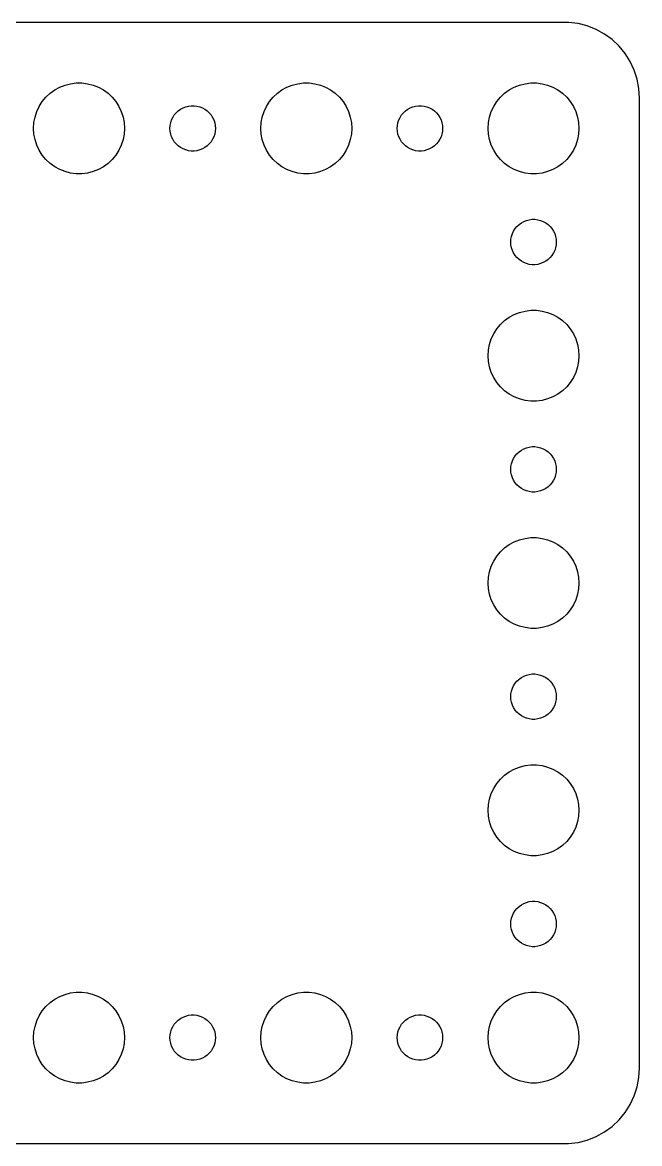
# Model space of a CAD drawing. Header units: metres. Extents: x -37 to 37, y 383 to 793.
# Drawn here: x -3.7 to 37, y 635 to 709 of the extents above; entities that cross this region are included whole.
import ezdxf

# ---------------------------------------------------------------- set-up
doc = ezdxf.new("R2010")
doc.units = ezdxf.units.M

msp = doc.modelspace()

# ---------------------------------------------------------------- linework, layer by layer
for p, q in [((32.3139, 708.99), (-32.3139, 708.99)), ((32.9369, 708.911), (32.3139, 708.99)), ((33.5451, 708.755), (32.9369, 708.911)), ((34.1289, 708.524), (33.5451, 708.755)), ((34.6791, 708.222), (34.1289, 708.524)), ((35.1871, 707.853), (34.6791, 708.222)), ((35.6448, 707.423), (35.1871, 707.853)), ((36.0451, 706.939), (35.6448, 707.423)), ((36.3815, 706.409), (36.0451, 706.939)), ((36.6489, 705.841), (36.3815, 706.409)), ((36.8429, 705.243), (36.6489, 705.841)), ((36.9606, 704.627), (36.8429, 705.243)), ((-2.1869, 704.054), (-1.91226, 704.312)), ((-1.91226, 704.312), (-1.60747, 704.533)), ((-1.60747, 704.533), (-1.27733, 704.714)), ((-1.27733, 704.714), (-0.92705, 704.853)), ((-0.92705, 704.853), (-0.56213, 704.947)), ((-0.56213, 704.947), (-0.18837, 704.994)), ((-0.18837, 704.994), (0.18837, 704.994)), ((0.18837, 704.994), (0.56213, 704.947)), ((0.56213, 704.947), (0.92705, 704.853)), ((0.92705, 704.853), (1.27733, 704.714)), ((1.27733, 704.714), (1.60747, 704.533)), ((1.60747, 704.533), (1.91226, 704.312)), ((1.91226, 704.312), (2.1869, 704.054)), ((12.8131, 704.054), (13.0877, 704.312)), ((13.0877, 704.312), (13.3925, 704.533)), ((13.3925, 704.533), (13.7227, 704.714)), ((13.7227, 704.714), (14.0729, 704.853)), ((14.0729, 704.853), (14.4379, 704.947)), ((14.4379, 704.947), (14.8116, 704.994)), ((14.8116, 704.994), (15.1884, 704.994)), ((15.1884, 704.994), (15.5621, 704.947)), ((15.5621, 704.947), (15.927, 704.853)), ((15.927, 704.853), (16.2773, 704.714)), ((16.2773, 704.714), (16.6075, 704.533)), ((16.6075, 704.533), (16.9123, 704.312)), ((16.9123, 704.312), (17.1869, 704.054)), ((27.8131, 704.054), (28.0877, 704.312)), ((28.0877, 704.312), (28.3925, 704.533)), ((28.3925, 704.533), (28.7227, 704.714)), ((28.7227, 704.714), (29.0729, 704.853)), ((29.0729, 704.853), (29.4379, 704.947)), ((29.4379, 704.947), (29.8116, 704.994)), ((29.8116, 704.994), (30.1884, 704.994)), ((30.1884, 704.994), (30.5621, 704.947)), ((30.5621, 704.947), (30.927, 704.853)), ((30.927, 704.853), (31.2773, 704.714)), ((31.2773, 704.714), (31.6075, 704.533)), ((31.6075, 704.533), (31.9123, 704.312)), ((31.9123, 704.312), (32.1869, 704.054)), ((37, 704), (36.9606, 704.627)), ((-2.62891, 703.445), (-2.42705, 703.763)), ((-2.42705, 703.763), (-2.1869, 704.054)), ((2.1869, 704.054), (2.42705, 703.763)), ((2.42705, 703.763), (2.62891, 703.445)), ((12.3711, 703.445), (12.5729, 703.763)), ((12.5729, 703.763), (12.8131, 704.054)), ((17.1869, 704.054), (17.427, 703.763)), ((17.427, 703.763), (17.6289, 703.445)), ((27.3711, 703.445), (27.5729, 703.763)), ((27.5729, 703.763), (27.8131, 704.054)), ((32.1869, 704.054), (32.427, 703.763)), ((32.427, 703.763), (32.6289, 703.445)), ((37, 640), (37, 704)), ((-2.90575, 702.746), (-2.78932, 703.104)), ((-2.78932, 703.104), (-2.62891, 703.445)), ((2.62891, 703.445), (2.78932, 703.104)), ((2.78932, 703.104), (2.90575, 702.746)), ((6.18553, 702.723), (6.28647, 702.882)), ((6.28647, 702.882), (6.40654, 703.027)), ((6.40654, 703.027), (6.54385, 703.156)), ((6.54385, 703.156), (6.69626, 703.266)), ((6.69626, 703.266), (6.86133, 703.357)), ((6.86133, 703.357), (7.03647, 703.427)), ((7.03647, 703.427), (7.21892, 703.473)), ((7.21892, 703.473), (7.40581, 703.497)), ((7.40581, 703.497), (7.59418, 703.497)), ((7.59418, 703.497), (7.78107, 703.473)), ((7.78107, 703.473), (7.96352, 703.427)), ((7.96352, 703.427), (8.13866, 703.357)), ((8.13866, 703.357), (8.30373, 703.266)), ((8.30373, 703.266), (8.45613, 703.156)), ((8.45613, 703.156), (8.59344, 703.027)), ((8.59344, 703.027), (8.71352, 702.882)), ((8.71352, 702.882), (8.81445, 702.723)), ((12.0942, 702.746), (12.2107, 703.104)), ((12.2107, 703.104), (12.3711, 703.445)), ((17.6289, 703.445), (17.7893, 703.104)), ((17.7893, 703.104), (17.9057, 702.746)), ((21.1855, 702.723), (21.2865, 702.882)), ((21.2865, 702.882), (21.4065, 703.027)), ((21.4065, 703.027), (21.5439, 703.156)), ((21.5439, 703.156), (21.6963, 703.266)), ((21.6963, 703.266), (21.8613, 703.357)), ((21.8613, 703.357), (22.0365, 703.427)), ((22.0365, 703.427), (22.2189, 703.473)), ((22.2189, 703.473), (22.4058, 703.497)), ((22.4058, 703.497), (22.5942, 703.497)), ((22.5942, 703.497), (22.7811, 703.473)), ((22.7811, 703.473), (22.9635, 703.427)), ((22.9635, 703.427), (23.1387, 703.357)), ((23.1387, 703.357), (23.3037, 703.266)), ((23.3037, 703.266), (23.4561, 703.156)), ((23.4561, 703.156), (23.5934, 703.027)), ((23.5934, 703.027), (23.7135, 702.882)), ((23.7135, 702.882), (23.8145, 702.723)), ((27.0942, 702.746), (27.2107, 703.104)), ((27.2107, 703.104), (27.3711, 703.445)), ((32.6289, 703.445), (32.7893, 703.104)), ((32.7893, 703.104), (32.9057, 702.746)), ((-3, 702), (-2.97633, 702.376)), ((-2.97633, 702.376), (-2.90575, 702.746)), ((2.90575, 702.746), (2.97633, 702.376)), ((2.97633, 702.376), (3, 702)), ((6, 702), (6.01183, 702.188)), ((6.01183, 702.188), (6.04712, 702.373)), ((6.04712, 702.373), (6.10533, 702.552)), ((6.10533, 702.552), (6.18553, 702.723)), ((8.81445, 702.723), (8.89465, 702.552)), ((8.89465, 702.552), (8.95287, 702.373)), ((8.95287, 702.373), (8.98816, 702.188)), ((8.98816, 702.188), (9, 702)), ((12, 702), (12.0237, 702.376)), ((12.0237, 702.376), (12.0942, 702.746)), ((17.9057, 702.746), (17.9763, 702.376)), ((17.9763, 702.376), (18, 702)), ((21, 702), (21.0118, 702.188)), ((21.0118, 702.188), (21.0471, 702.373)), ((21.0471, 702.373), (21.1053, 702.552)), ((21.1053, 702.552), (21.1855, 702.723)), ((23.8145, 702.723), (23.8947, 702.552)), ((23.8947, 702.552), (23.9529, 702.373)), ((23.9529, 702.373), (23.9882, 702.188)), ((23.9882, 702.188), (24, 702)), ((27, 702), (27.0237, 702.376)), ((27.0237, 702.376), (27.0942, 702.746)), ((32.9057, 702.746), (32.9763, 702.376)), ((32.9763, 702.376), (33, 702)), ((-2.97633, 701.624), (-3, 702)), ((-2.90575, 701.254), (-2.97633, 701.624)), ((2.97633, 701.624), (2.90575, 701.254)), ((3, 702), (2.97633, 701.624)), ((6.01183, 701.812), (6, 702)), ((6.04712, 701.627), (6.01183, 701.812)), ((6.10533, 701.448), (6.04712, 701.627)), ((6.18553, 701.277), (6.10533, 701.448)), ((8.89465, 701.448), (8.81445, 701.277)), ((8.95287, 701.627), (8.89465, 701.448)), ((8.98816, 701.812), (8.95287, 701.627)), ((9, 702), (8.98816, 701.812)), ((12.0237, 701.624), (12, 702)), ((12.0942, 701.254), (12.0237, 701.624)), ((17.9763, 701.624), (17.9057, 701.254)), ((18, 702), (17.9763, 701.624)), ((21.0118, 701.812), (21, 702)), ((21.0471, 701.627), (21.0118, 701.812)), ((21.1053, 701.448), (21.0471, 701.627)), ((21.1855, 701.277), (21.1053, 701.448)), ((23.8947, 701.448), (23.8145, 701.277)), ((23.9529, 701.627), (23.8947, 701.448)), ((23.9882, 701.812), (23.9529, 701.627)), ((24, 702), (23.9882, 701.812)), ((27.0237, 701.624), (27, 702)), ((27.0942, 701.254), (27.0237, 701.624)), ((32.9763, 701.624), (32.9057, 701.254)), ((33, 702), (32.9763, 701.624)), ((-2.78932, 700.896), (-2.90575, 701.254)), ((-2.62891, 700.555), (-2.78932, 700.896)), ((2.78932, 700.896), (2.62891, 700.555)), ((2.90575, 701.254), (2.78932, 700.896)), ((6.28647, 701.118), (6.18553, 701.277)), ((6.40654, 700.973), (6.28647, 701.118)), ((6.54385, 700.844), (6.40654, 700.973)), ((6.69626, 700.734), (6.54385, 700.844)), ((6.86133, 700.643), (6.69626, 700.734)), ((7.03647, 700.573), (6.86133, 700.643)), ((8.13866, 700.643), (7.96352, 700.573)), ((8.30373, 700.734), (8.13866, 700.643)), ((8.45613, 700.844), (8.30373, 700.734)), ((8.59344, 700.973), (8.45613, 700.844)), ((8.71352, 701.118), (8.59344, 700.973)), ((8.81445, 701.277), (8.71352, 701.118)), ((12.2107, 700.896), (12.0942, 701.254)), ((12.3711, 700.555), (12.2107, 700.896)), ((17.7893, 700.896), (17.6289, 700.555)), ((17.9057, 701.254), (17.7893, 700.896)), ((21.2865, 701.118), (21.1855, 701.277)), ((21.4065, 700.973), (21.2865, 701.118)), ((21.5439, 700.844), (21.4065, 700.973)), ((21.6963, 700.734), (21.5439, 700.844)), ((21.8613, 700.643), (21.6963, 700.734)), ((22.0365, 700.573), (21.8613, 700.643)), ((23.1387, 700.643), (22.9635, 700.573)), ((23.3037, 700.734), (23.1387, 700.643)), ((23.4561, 700.844), (23.3037, 700.734)), ((23.5934, 700.973), (23.4561, 700.844)), ((23.7135, 701.118), (23.5934, 700.973)), ((23.8145, 701.277), (23.7135, 701.118)), ((27.2107, 700.896), (27.0942, 701.254)), ((27.3711, 700.555), (27.2107, 700.896)), ((32.7893, 700.896), (32.6289, 700.555)), ((32.9057, 701.254), (32.7893, 700.896)), ((-2.42705, 700.237), (-2.62891, 700.555)), ((-2.1869, 699.946), (-2.42705, 700.237)), ((-1.91226, 699.688), (-2.1869, 699.946)), ((2.1869, 699.946), (1.91226, 699.688)), ((2.42705, 700.237), (2.1869, 699.946)), ((2.62891, 700.555), (2.42705, 700.237)), ((7.21892, 700.527), (7.03647, 700.573)), ((7.40581, 700.503), (7.21892, 700.527)), ((7.59418, 700.503), (7.40581, 700.503)), ((7.78107, 700.527), (7.59418, 700.503)), ((7.96352, 700.573), (7.78107, 700.527)), ((12.5729, 700.237), (12.3711, 700.555)), ((12.8131, 699.946), (12.5729, 700.237)), ((13.0877, 699.688), (12.8131, 699.946)), ((17.1869, 699.946), (16.9123, 699.688)), ((17.427, 700.237), (17.1869, 699.946)), ((17.6289, 700.555), (17.427, 700.237)), ((22.2189, 700.527), (22.0365, 700.573)), ((22.4058, 700.503), (22.2189, 700.527)), ((22.5942, 700.503), (22.4058, 700.503)), ((22.7811, 700.527), (22.5942, 700.503)), ((22.9635, 700.573), (22.7811, 700.527)), ((27.5729, 700.237), (27.3711, 700.555)), ((27.8131, 699.946), (27.5729, 700.237)), ((28.0877, 699.688), (27.8131, 699.946)), ((32.1869, 699.946), (31.9123, 699.688)), ((32.427, 700.237), (32.1869, 699.946)), ((32.6289, 700.555), (32.427, 700.237)), ((-1.60747, 699.467), (-1.91226, 699.688)), ((-1.27733, 699.286), (-1.60747, 699.467)), ((-0.92705, 699.147), (-1.27733, 699.286)), ((-0.56213, 699.053), (-0.92705, 699.147)), ((0.92705, 699.147), (0.56213, 699.053)), ((1.27733, 699.286), (0.92705, 699.147)), ((1.60747, 699.467), (1.27733, 699.286)), ((1.91226, 699.688), (1.60747, 699.467)), ((13.3925, 699.467), (13.0877, 699.688)), ((13.7227, 699.286), (13.3925, 699.467)), ((14.0729, 699.147), (13.7227, 699.286)), ((14.4379, 699.053), (14.0729, 699.147)), ((15.927, 699.147), (15.5621, 699.053)), ((16.2773, 699.286), (15.927, 699.147)), ((16.6075, 699.467), (16.2773, 699.286)), ((16.9123, 699.688), (16.6075, 699.467)), ((28.3925, 699.467), (28.0877, 699.688)), ((28.7227, 699.286), (28.3925, 699.467)), ((29.0729, 699.147), (28.7227, 699.286)), ((29.4379, 699.053), (29.0729, 699.147)), ((30.927, 699.147), (30.5621, 699.053)), ((31.2773, 699.286), (30.927, 699.147)), ((31.6075, 699.467), (31.2773, 699.286)), ((31.9123, 699.688), (31.6075, 699.467)), ((-0.18837, 699.006), (-0.56213, 699.053)), ((0.18837, 699.006), (-0.18837, 699.006)), ((0.56213, 699.053), (0.18837, 699.006)), ((14.8116, 699.006), (14.4379, 699.053)), ((15.1884, 699.006), (14.8116, 699.006)), ((15.5621, 699.053), (15.1884, 699.006)), ((29.8116, 699.006), (29.4379, 699.053)), ((30.1884, 699.006), (29.8116, 699.006)), ((30.5621, 699.053), (30.1884, 699.006)), ((28.7865, 695.382), (28.9065, 695.527)), ((28.9065, 695.527), (29.0439, 695.656)), ((29.0439, 695.656), (29.1963, 695.766)), ((29.1963, 695.766), (29.3613, 695.857)), ((29.3613, 695.857), (29.5365, 695.927)), ((29.5365, 695.927), (29.7189, 695.973)), ((29.7189, 695.973), (29.9058, 695.997)), ((29.9058, 695.997), (30.0942, 695.997)), ((30.0942, 695.997), (30.2811, 695.973)), ((30.2811, 695.973), (30.4635, 695.927)), ((30.4635, 695.927), (30.6387, 695.857)), ((30.6387, 695.857), (30.8037, 695.766)), ((30.8037, 695.766), (30.9561, 695.656)), ((30.9561, 695.656), (31.0934, 695.527)), ((31.0934, 695.527), (31.2135, 695.382)), ((28.5, 694.5), (28.5118, 694.688)), ((28.5118, 694.688), (28.5471, 694.873)), ((28.5471, 694.873), (28.6053, 695.052)), ((28.6053, 695.052), (28.6855, 695.223)), ((28.6855, 695.223), (28.7865, 695.382)), ((31.2135, 695.382), (31.3145, 695.223)), ((31.3145, 695.223), (31.3947, 695.052)), ((31.3947, 695.052), (31.4529, 694.873)), ((31.4529, 694.873), (31.4882, 694.688)), ((31.4882, 694.688), (31.5, 694.5)), ((28.5118, 694.312), (28.5, 694.5)), ((28.5471, 694.127), (28.5118, 694.312)), ((28.6053, 693.948), (28.5471, 694.127)), ((28.6855, 693.777), (28.6053, 693.948)), ((31.3947, 693.948), (31.3145, 693.777)), ((31.4529, 694.127), (31.3947, 693.948)), ((31.4882, 694.312), (31.4529, 694.127)), ((31.5, 694.5), (31.4882, 694.312)), ((28.7865, 693.618), (28.6855, 693.777)), ((28.9065, 693.473), (28.7865, 693.618)), ((29.0439, 693.344), (28.9065, 693.473)), ((29.1963, 693.234), (29.0439, 693.344)), ((29.3613, 693.143), (29.1963, 693.234)), ((30.8037, 693.234), (30.6387, 693.143)), ((30.9561, 693.344), (30.8037, 693.234)), ((31.0934, 693.473), (30.9561, 693.344)), ((31.2135, 693.618), (31.0934, 693.473)), ((31.3145, 693.777), (31.2135, 693.618)), ((29.5365, 693.073), (29.3613, 693.143)), ((29.7189, 693.027), (29.5365, 693.073)), ((29.9058, 693.003), (29.7189, 693.027)), ((30.0942, 693.003), (29.9058, 693.003)), ((30.2811, 693.027), (30.0942, 693.003)), ((30.4635, 693.073), (30.2811, 693.027)), ((30.6387, 693.143), (30.4635, 693.073)), ((28.0877, 689.312), (28.3925, 689.533)), ((28.3925, 689.533), (28.7227, 689.714)), ((28.7227, 689.714), (29.0729, 689.853)), ((29.0729, 689.853), (29.4379, 689.947)), ((29.4379, 689.947), (29.8116, 689.994)), ((29.8116, 689.994), (30.1884, 689.994)), ((30.1884, 689.994), (30.5621, 689.947)), ((30.5621, 689.947), (30.927, 689.853)), ((30.927, 689.853), (31.2773, 689.714)), ((31.2773, 689.714), (31.6075, 689.533)), ((31.6075, 689.533), (31.9123, 689.312)), ((27.3711, 688.445), (27.5729, 688.763)), ((27.5729, 688.763), (27.8131, 689.054)), ((27.8131, 689.054), (28.0877, 689.312)), ((31.9123, 689.312), (32.1869, 689.054)), ((32.1869, 689.054), (32.427, 688.763)), ((32.427, 688.763), (32.6289, 688.445)), ((27.0942, 687.746), (27.2107, 688.104)), ((27.2107, 688.104), (27.3711, 688.445)), ((32.6289, 688.445), (32.7893, 688.104)), ((32.7893, 688.104), (32.9057, 687.746)), ((27, 687), (27.0237, 687.376)), ((27.0237, 687.376), (27.0942, 687.746)), ((32.9057, 687.746), (32.9763, 687.376)), ((32.9763, 687.376), (33, 687)), ((27.0237, 686.624), (27, 687)), ((27.0942, 686.254), (27.0237, 686.624)), ((32.9763, 686.624), (32.9057, 686.254)), ((33, 687), (32.9763, 686.624)), ((27.2107, 685.896), (27.0942, 686.254)), ((27.3711, 685.555), (27.2107, 685.896)), ((32.7893, 685.896), (32.6289, 685.555)), ((32.9057, 686.254), (32.7893, 685.896)), ((27.5729, 685.237), (27.3711, 685.555)), ((27.8131, 684.946), (27.5729, 685.237)), ((32.427, 685.237), (32.1869, 684.946)), ((32.6289, 685.555), (32.427, 685.237)), ((28.0877, 684.688), (27.8131, 684.946)), ((28.3925, 684.467), (28.0877, 684.688)), ((28.7227, 684.286), (28.3925, 684.467)), ((31.6075, 684.467), (31.2773, 684.286)), ((31.9123, 684.688), (31.6075, 684.467)), ((32.1869, 684.946), (31.9123, 684.688)), ((29.0729, 684.147), (28.7227, 684.286)), ((29.4379, 684.053), (29.0729, 684.147)), ((29.8116, 684.006), (29.4379, 684.053)), ((30.1884, 684.006), (29.8116, 684.006)), ((30.5621, 684.053), (30.1884, 684.006)), ((30.927, 684.147), (30.5621, 684.053)), ((31.2773, 684.286), (30.927, 684.147)), ((28.9065, 680.527), (29.0439, 680.656)), ((29.0439, 680.656), (29.1963, 680.766)), ((29.1963, 680.766), (29.3613, 680.857)), ((29.3613, 680.857), (29.5365, 680.927)), ((29.5365, 680.927), (29.7189, 680.973)), ((29.7189, 680.973), (29.9058, 680.997)), ((29.9058, 680.997), (30.0942, 680.997)), ((30.0942, 680.997), (30.2811, 680.973)), ((30.2811, 680.973), (30.4635, 680.927)), ((30.4635, 680.927), (30.6387, 680.857)), ((30.6387, 680.857), (30.8037, 680.766)), ((30.8037, 680.766), (30.9561, 680.656)), ((30.9561, 680.656), (31.0934, 680.527)), ((28.5471, 679.873), (28.6053, 680.052)), ((28.6053, 680.052), (28.6855, 680.223)), ((28.6855, 680.223), (28.7865, 680.382)), ((28.7865, 680.382), (28.9065, 680.527)), ((31.0934, 680.527), (31.2135, 680.382)), ((31.2135, 680.382), (31.3145, 680.223)), ((31.3145, 680.223), (31.3947, 680.052)), ((31.3947, 680.052), (31.4529, 679.873)), ((28.5, 679.5), (28.5118, 679.688)), ((28.5118, 679.312), (28.5, 679.5)), ((28.5118, 679.688), (28.5471, 679.873)), ((28.5471, 679.127), (28.5118, 679.312)), ((31.4529, 679.873), (31.4882, 679.688)), ((31.4882, 679.312), (31.4529, 679.127)), ((31.4882, 679.688), (31.5, 679.5)), ((31.5, 679.5), (31.4882, 679.312)), ((28.6053, 678.948), (28.5471, 679.127)), ((28.6855, 678.777), (28.6053, 678.948)), ((28.7865, 678.618), (28.6855, 678.777)), ((28.9065, 678.473), (28.7865, 678.618)), ((29.0439, 678.344), (28.9065, 678.473)), ((31.0934, 678.473), (30.9561, 678.344)), ((31.2135, 678.618), (31.0934, 678.473)), ((31.3145, 678.777), (31.2135, 678.618)), ((31.3947, 678.948), (31.3145, 678.777)), ((31.4529, 679.127), (31.3947, 678.948)), ((29.1963, 678.234), (29.0439, 678.344)), ((29.3613, 678.143), (29.1963, 678.234)), ((29.5365, 678.073), (29.3613, 678.143)), ((29.7189, 678.027), (29.5365, 678.073)), ((29.9058, 678.003), (29.7189, 678.027)), ((30.0942, 678.003), (29.9058, 678.003)), ((30.2811, 678.027), (30.0942, 678.003)), ((30.4635, 678.073), (30.2811, 678.027)), ((30.6387, 678.143), (30.4635, 678.073)), ((30.8037, 678.234), (30.6387, 678.143)), ((30.9561, 678.344), (30.8037, 678.234)), ((28.3925, 674.533), (28.7227, 674.714)), ((28.7227, 674.714), (29.0729, 674.853)), ((29.0729, 674.853), (29.4379, 674.947)), ((29.4379, 674.947), (29.8116, 674.994)), ((29.8116, 674.994), (30.1884, 674.994)), ((30.1884, 674.994), (30.5621, 674.947)), ((30.5621, 674.947), (30.927, 674.853)), ((30.927, 674.853), (31.2773, 674.714)), ((31.2773, 674.714), (31.6075, 674.533)), ((27.5729, 673.763), (27.8131, 674.054)), ((27.8131, 674.054), (28.0877, 674.312)), ((28.0877, 674.312), (28.3925, 674.533)), ((31.6075, 674.533), (31.9123, 674.312)), ((31.9123, 674.312), (32.1869, 674.054)), ((32.1869, 674.054), (32.427, 673.763)), ((27.2107, 673.104), (27.3711, 673.445)), ((27.3711, 673.445), (27.5729, 673.763)), ((32.427, 673.763), (32.6289, 673.445)), ((32.6289, 673.445), (32.7893, 673.104)), ((27.0237, 672.376), (27.0942, 672.746)), ((27.0942, 672.746), (27.2107, 673.104)), ((32.7893, 673.104), (32.9057, 672.746)), ((32.9057, 672.746), (32.9763, 672.376)), ((27, 672), (27.0237, 672.376)), ((27.0237, 671.624), (27, 672)), ((32.9763, 672.376), (33, 672)), ((33, 672), (32.9763, 671.624)), ((27.0942, 671.254), (27.0237, 671.624)), ((27.2107, 670.896), (27.0942, 671.254)), ((32.9057, 671.254), (32.7893, 670.896)), ((32.9763, 671.624), (32.9057, 671.254)), ((27.3711, 670.555), (27.2107, 670.896)), ((27.5729, 670.237), (27.3711, 670.555)), ((32.6289, 670.555), (32.427, 670.237)), ((32.7893, 670.896), (32.6289, 670.555)), ((27.8131, 669.946), (27.5729, 670.237)), ((28.0877, 669.688), (27.8131, 669.946)), ((28.3925, 669.467), (28.0877, 669.688)), ((31.9123, 669.688), (31.6075, 669.467)), ((32.1869, 669.946), (31.9123, 669.688)), ((32.427, 670.237), (32.1869, 669.946)), ((28.7227, 669.286), (28.3925, 669.467)), ((29.0729, 669.147), (28.7227, 669.286)), ((29.4379, 669.053), (29.0729, 669.147)), ((29.8116, 669.006), (29.4379, 669.053)), ((30.1884, 669.006), (29.8116, 669.006)), ((30.5621, 669.053), (30.1884, 669.006)), ((30.927, 669.147), (30.5621, 669.053)), ((31.2773, 669.286), (30.927, 669.147)), ((31.6075, 669.467), (31.2773, 669.286)), ((29.1963, 665.766), (29.3613, 665.857)), ((29.3613, 665.857), (29.5365, 665.927)), ((29.5365, 665.927), (29.7189, 665.973)), ((29.7189, 665.973), (29.9058, 665.997)), ((29.9058, 665.997), (30.0942, 665.997)), ((30.0942, 665.997), (30.2811, 665.973)), ((30.2811, 665.973), (30.4635, 665.927)), ((30.4635, 665.927), (30.6387, 665.857)), ((30.6387, 665.857), (30.8037, 665.766)), ((28.6053, 665.052), (28.6855, 665.223)), ((28.6855, 665.223), (28.7865, 665.382)), ((28.7865, 665.382), (28.9065, 665.527)), ((28.9065, 665.527), (29.0439, 665.656)), ((29.0439, 665.656), (29.1963, 665.766)), ((30.8037, 665.766), (30.9561, 665.656)), ((30.9561, 665.656), (31.0934, 665.527)), ((31.0934, 665.527), (31.2135, 665.382)), ((31.2135, 665.382), (31.3145, 665.223)), ((31.3145, 665.223), (31.3947, 665.052)), ((28.5, 664.5), (28.5118, 664.688)), ((28.5118, 664.312), (28.5, 664.5)), ((28.5118, 664.688), (28.5471, 664.873)), ((28.5471, 664.873), (28.6053, 665.052)), ((31.3947, 665.052), (31.4529, 664.873)), ((31.4529, 664.873), (31.4882, 664.688)), ((31.4882, 664.688), (31.5, 664.5)), ((31.5, 664.5), (31.4882, 664.312)), ((28.5471, 664.127), (28.5118, 664.312)), ((28.6053, 663.948), (28.5471, 664.127)), ((28.6855, 663.777), (28.6053, 663.948)), ((28.7865, 663.618), (28.6855, 663.777)), ((28.9065, 663.473), (28.7865, 663.618)), ((31.2135, 663.618), (31.0934, 663.473)), ((31.3145, 663.777), (31.2135, 663.618)), ((31.3947, 663.948), (31.3145, 663.777)), ((31.4529, 664.127), (31.3947, 663.948)), ((31.4882, 664.312), (31.4529, 664.127)), ((29.0439, 663.344), (28.9065, 663.473)), ((29.1963, 663.234), (29.0439, 663.344)), ((29.3613, 663.143), (29.1963, 663.234)), ((29.5365, 663.073), (29.3613, 663.143)), ((29.7189, 663.027), (29.5365, 663.073)), ((29.9058, 663.003), (29.7189, 663.027)), ((30.0942, 663.003), (29.9058, 663.003)), ((30.2811, 663.027), (30.0942, 663.003)), ((30.4635, 663.073), (30.2811, 663.027)), ((30.6387, 663.143), (30.4635, 663.073)), ((30.8037, 663.234), (30.6387, 663.143)), ((30.9561, 663.344), (30.8037, 663.234)), ((31.0934, 663.473), (30.9561, 663.344)), ((29.0729, 659.853), (29.4379, 659.947)), ((29.4379, 659.947), (29.8116, 659.994)), ((29.8116, 659.994), (30.1884, 659.994)), ((30.1884, 659.994), (30.5621, 659.947)), ((30.5621, 659.947), (30.927, 659.853)), ((27.8131, 659.054), (28.0877, 659.312)), ((28.0877, 659.312), (28.3925, 659.533)), ((28.3925, 659.533), (28.7227, 659.714)), ((28.7227, 659.714), (29.0729, 659.853)), ((30.927, 659.853), (31.2773, 659.714)), ((31.2773, 659.714), (31.6075, 659.533)), ((31.6075, 659.533), (31.9123, 659.312)), ((31.9123, 659.312), (32.1869, 659.054)), ((27.2107, 658.104), (27.3711, 658.445)), ((27.3711, 658.445), (27.5729, 658.763)), ((27.5729, 658.763), (27.8131, 659.054)), ((32.1869, 659.054), (32.427, 658.763)), ((32.427, 658.763), (32.6289, 658.445)), ((32.6289, 658.445), (32.7893, 658.104)), ((27.0237, 657.376), (27.0942, 657.746)), ((27.0942, 657.746), (27.2107, 658.104)), ((32.7893, 658.104), (32.9057, 657.746)), ((32.9057, 657.746), (32.9763, 657.376)), ((27, 657), (27.0237, 657.376)), ((27.0237, 656.624), (27, 657)), ((32.9763, 657.376), (33, 657)), ((33, 657), (32.9763, 656.624)), ((27.0942, 656.254), (27.0237, 656.624)), ((27.2107, 655.896), (27.0942, 656.254)), ((32.9057, 656.254), (32.7893, 655.896)), ((32.9763, 656.624), (32.9057, 656.254)), ((27.3711, 655.555), (27.2107, 655.896)), ((27.5729, 655.237), (27.3711, 655.555)), ((32.6289, 655.555), (32.427, 655.237)), ((32.7893, 655.896), (32.6289, 655.555)), ((27.8131, 654.946), (27.5729, 655.237)), ((28.0877, 654.688), (27.8131, 654.946)), ((32.1869, 654.946), (31.9123, 654.688)), ((32.427, 655.237), (32.1869, 654.946)), ((28.3925, 654.467), (28.0877, 654.688)), ((28.7227, 654.286), (28.3925, 654.467)), ((29.0729, 654.147), (28.7227, 654.286)), ((29.4379, 654.053), (29.0729, 654.147)), ((29.8116, 654.006), (29.4379, 654.053)), ((30.1884, 654.006), (29.8116, 654.006)), ((30.5621, 654.053), (30.1884, 654.006)), ((30.927, 654.147), (30.5621, 654.053)), ((31.2773, 654.286), (30.927, 654.147)), ((31.6075, 654.467), (31.2773, 654.286)), ((31.9123, 654.688), (31.6075, 654.467)), ((28.6855, 650.223), (28.7865, 650.382)), ((28.7865, 650.382), (28.9065, 650.527)), ((28.9065, 650.527), (29.0439, 650.656)), ((29.0439, 650.656), (29.1963, 650.766)), ((29.1963, 650.766), (29.3613, 650.857)), ((29.3613, 650.857), (29.5365, 650.927)), ((29.5365, 650.927), (29.7189, 650.973)), ((29.7189, 650.973), (29.9058, 650.997)), ((29.9058, 650.997), (30.0942, 650.997)), ((30.0942, 650.997), (30.2811, 650.973)), ((30.2811, 650.973), (30.4635, 650.927)), ((30.4635, 650.927), (30.6387, 650.857)), ((30.6387, 650.857), (30.8037, 650.766)), ((30.8037, 650.766), (30.9561, 650.656)), ((30.9561, 650.656), (31.0934, 650.527)), ((31.0934, 650.527), (31.2135, 650.382)), ((31.2135, 650.382), (31.3145, 650.223)), ((28.5, 649.5), (28.5118, 649.688)), ((28.5118, 649.688), (28.5471, 649.873)), ((28.5471, 649.873), (28.6053, 650.052)), ((28.6053, 650.052), (28.6855, 650.223)), ((31.3145, 650.223), (31.3947, 650.052)), ((31.3947, 650.052), (31.4529, 649.873)), ((31.4529, 649.873), (31.4882, 649.688)), ((31.4882, 649.688), (31.5, 649.5)), ((28.5118, 649.312), (28.5, 649.5)), ((28.5471, 649.127), (28.5118, 649.312)), ((28.6053, 648.948), (28.5471, 649.127)), ((28.6855, 648.777), (28.6053, 648.948)), ((31.3947, 648.948), (31.3145, 648.777)), ((31.4529, 649.127), (31.3947, 648.948)), ((31.4882, 649.312), (31.4529, 649.127)), ((31.5, 649.5), (31.4882, 649.312)), ((28.7865, 648.618), (28.6855, 648.777)), ((28.9065, 648.473), (28.7865, 648.618)), ((29.0439, 648.344), (28.9065, 648.473)), ((29.1963, 648.234), (29.0439, 648.344)), ((29.3613, 648.143), (29.1963, 648.234)), ((29.5365, 648.073), (29.3613, 648.143)), ((29.7189, 648.027), (29.5365, 648.073)), ((30.4635, 648.073), (30.2811, 648.027)), ((30.6387, 648.143), (30.4635, 648.073)), ((30.8037, 648.234), (30.6387, 648.143)), ((30.9561, 648.344), (30.8037, 648.234)), ((31.0934, 648.473), (30.9561, 648.344)), ((31.2135, 648.618), (31.0934, 648.473)), ((31.3145, 648.777), (31.2135, 648.618)), ((29.9058, 648.003), (29.7189, 648.027)), ((30.0942, 648.003), (29.9058, 648.003)), ((30.2811, 648.027), (30.0942, 648.003)), ((-1.91226, 644.312), (-1.60747, 644.533)), ((-1.60747, 644.533), (-1.27733, 644.714)), ((-1.27733, 644.714), (-0.92705, 644.853)), ((-0.92705, 644.853), (-0.56213, 644.947)), ((-0.56213, 644.947), (-0.18837, 644.994)), ((-0.18837, 644.994), (0.18837, 644.994)), ((0.18837, 644.994), (0.56213, 644.947)), ((0.56213, 644.947), (0.92705, 644.853)), ((0.92705, 644.853), (1.27733, 644.714)), ((1.27733, 644.714), (1.60747, 644.533)), ((1.60747, 644.533), (1.91226, 644.312)), ((13.0877, 644.312), (13.3925, 644.533)), ((13.3925, 644.533), (13.7227, 644.714)), ((13.7227, 644.714), (14.0729, 644.853)), ((14.0729, 644.853), (14.4379, 644.947)), ((14.4379, 644.947), (14.8116, 644.994)), ((14.8116, 644.994), (15.1884, 644.994)), ((15.1884, 644.994), (15.5621, 644.947)), ((15.5621, 644.947), (15.927, 644.853)), ((15.927, 644.853), (16.2773, 644.714)), ((16.2773, 644.714), (16.6075, 644.533)), ((16.6075, 644.533), (16.9123, 644.312)), ((28.0877, 644.312), (28.3925, 644.533)), ((28.3925, 644.533), (28.7227, 644.714)), ((28.7227, 644.714), (29.0729, 644.853)), ((29.0729, 644.853), (29.4379, 644.947)), ((29.4379, 644.947), (29.8116, 644.994)), ((29.8116, 644.994), (30.1884, 644.994)), ((30.1884, 644.994), (30.5621, 644.947)), ((30.5621, 644.947), (30.927, 644.853)), ((30.927, 644.853), (31.2773, 644.714)), ((31.2773, 644.714), (31.6075, 644.533)), ((31.6075, 644.533), (31.9123, 644.312)), ((-2.62891, 643.445), (-2.42705, 643.763)), ((-2.42705, 643.763), (-2.1869, 644.054)), ((-2.1869, 644.054), (-1.91226, 644.312)), ((1.91226, 644.312), (2.1869, 644.054)), ((2.1869, 644.054), (2.42705, 643.763)), ((2.42705, 643.763), (2.62891, 643.445)), ((12.3711, 643.445), (12.5729, 643.763)), ((12.5729, 643.763), (12.8131, 644.054)), ((12.8131, 644.054), (13.0877, 644.312)), ((16.9123, 644.312), (17.1869, 644.054)), ((17.1869, 644.054), (17.427, 643.763)), ((17.427, 643.763), (17.6289, 643.445)), ((27.3711, 643.445), (27.5729, 643.763)), ((27.5729, 643.763), (27.8131, 644.054)), ((27.8131, 644.054), (28.0877, 644.312)), ((31.9123, 644.312), (32.1869, 644.054)), ((32.1869, 644.054), (32.427, 643.763)), ((32.427, 643.763), (32.6289, 643.445)), ((-2.90575, 642.746), (-2.78932, 643.104)), ((-2.78932, 643.104), (-2.62891, 643.445)), ((2.62891, 643.445), (2.78932, 643.104)), ((2.78932, 643.104), (2.90575, 642.746)), ((6.28647, 642.882), (6.40654, 643.027)), ((6.40654, 643.027), (6.54385, 643.156)), ((6.54385, 643.156), (6.69626, 643.266)), ((6.69626, 643.266), (6.86133, 643.357)), ((6.86133, 643.357), (7.03647, 643.427)), ((7.03647, 643.427), (7.21892, 643.473)), ((7.21892, 643.473), (7.40581, 643.497)), ((7.40581, 643.497), (7.59418, 643.497)), ((7.59418, 643.497), (7.78107, 643.473)), ((7.78107, 643.473), (7.96352, 643.427)), ((7.96352, 643.427), (8.13866, 643.357)), ((8.13866, 643.357), (8.30373, 643.266)), ((8.30373, 643.266), (8.45613, 643.156)), ((8.45613, 643.156), (8.59344, 643.027)), ((8.59344, 643.027), (8.71352, 642.882)), ((12.0942, 642.746), (12.2107, 643.104)), ((12.2107, 643.104), (12.3711, 643.445)), ((17.6289, 643.445), (17.7893, 643.104)), ((17.7893, 643.104), (17.9057, 642.746)), ((21.2865, 642.882), (21.4065, 643.027)), ((21.4065, 643.027), (21.5439, 643.156)), ((21.5439, 643.156), (21.6963, 643.266)), ((21.6963, 643.266), (21.8613, 643.357)), ((21.8613, 643.357), (22.0365, 643.427)), ((22.0365, 643.427), (22.2189, 643.473)), ((22.2189, 643.473), (22.4058, 643.497)), ((22.4058, 643.497), (22.5942, 643.497)), ((22.5942, 643.497), (22.7811, 643.473)), ((22.7811, 643.473), (22.9635, 643.427)), ((22.9635, 643.427), (23.1387, 643.357)), ((23.1387, 643.357), (23.3037, 643.266)), ((23.3037, 643.266), (23.4561, 643.156)), ((23.4561, 643.156), (23.5934, 643.027)), ((23.5934, 643.027), (23.7135, 642.882)), ((27.0942, 642.746), (27.2107, 643.104)), ((27.2107, 643.104), (27.3711, 643.445)), ((32.6289, 643.445), (32.7893, 643.104)), ((32.7893, 643.104), (32.9057, 642.746)), ((-3, 642), (-2.97633, 642.376)), ((-2.97633, 642.376), (-2.90575, 642.746)), ((2.90575, 642.746), (2.97633, 642.376)), ((2.97633, 642.376), (3, 642)), ((6, 642), (6.01183, 642.188)), ((6.01183, 642.188), (6.04712, 642.373)), ((6.04712, 642.373), (6.10533, 642.552)), ((6.10533, 642.552), (6.18553, 642.723)), ((6.18553, 642.723), (6.28647, 642.882)), ((8.71352, 642.882), (8.81445, 642.723)), ((8.81445, 642.723), (8.89465, 642.552)), ((8.89465, 642.552), (8.95287, 642.373)), ((8.95287, 642.373), (8.98816, 642.188)), ((8.98816, 642.188), (9, 642)), ((12, 642), (12.0237, 642.376)), ((12.0237, 642.376), (12.0942, 642.746)), ((17.9057, 642.746), (17.9763, 642.376)), ((17.9763, 642.376), (18, 642)), ((21, 642), (21.0118, 642.188)), ((21.0118, 642.188), (21.0471, 642.373)), ((21.0471, 642.373), (21.1053, 642.552)), ((21.1053, 642.552), (21.1855, 642.723)), ((21.1855, 642.723), (21.2865, 642.882)), ((23.7135, 642.882), (23.8145, 642.723)), ((23.8145, 642.723), (23.8947, 642.552)), ((23.8947, 642.552), (23.9529, 642.373)), ((23.9529, 642.373), (23.9882, 642.188)), ((23.9882, 642.188), (24, 642)), ((27, 642), (27.0237, 642.376)), ((27.0237, 642.376), (27.0942, 642.746)), ((32.9057, 642.746), (32.9763, 642.376)), ((32.9763, 642.376), (33, 642)), ((-2.97633, 641.624), (-3, 642)), ((-2.90575, 641.254), (-2.97633, 641.624)), ((2.97633, 641.624), (2.90575, 641.254)), ((3, 642), (2.97633, 641.624)), ((6.01183, 641.812), (6, 642)), ((6.04712, 641.627), (6.01183, 641.812)), ((6.10533, 641.448), (6.04712, 641.627)), ((6.18553, 641.277), (6.10533, 641.448)), ((8.89465, 641.448), (8.81445, 641.277)), ((8.95287, 641.627), (8.89465, 641.448)), ((8.98816, 641.812), (8.95287, 641.627)), ((9, 642), (8.98816, 641.812)), ((12.0237, 641.624), (12, 642)), ((12.0942, 641.254), (12.0237, 641.624)), ((17.9763, 641.624), (17.9057, 641.254)), ((18, 642), (17.9763, 641.624)), ((21.0118, 641.812), (21, 642)), ((21.0471, 641.627), (21.0118, 641.812)), ((21.1053, 641.448), (21.0471, 641.627)), ((21.1855, 641.277), (21.1053, 641.448)), ((23.8947, 641.448), (23.8145, 641.277)), ((23.9529, 641.627), (23.8947, 641.448)), ((23.9882, 641.812), (23.9529, 641.627)), ((24, 642), (23.9882, 641.812)), ((27.0237, 641.624), (27, 642)), ((27.0942, 641.254), (27.0237, 641.624)), ((32.9763, 641.624), (32.9057, 641.254)), ((33, 642), (32.9763, 641.624)), ((-2.78932, 640.896), (-2.90575, 641.254)), ((-2.62891, 640.555), (-2.78932, 640.896)), ((2.78932, 640.896), (2.62891, 640.555)), ((2.90575, 641.254), (2.78932, 640.896)), ((6.28647, 641.118), (6.18553, 641.277)), ((6.40654, 640.973), (6.28647, 641.118)), ((6.54385, 640.844), (6.40654, 640.973)), ((6.69626, 640.734), (6.54385, 640.844)), ((6.86133, 640.643), (6.69626, 640.734)), ((8.30373, 640.734), (8.13866, 640.643)), ((8.45613, 640.844), (8.30373, 640.734)), ((8.59344, 640.973), (8.45613, 640.844)), ((8.71352, 641.118), (8.59344, 640.973)), ((8.81445, 641.277), (8.71352, 641.118)), ((12.2107, 640.896), (12.0942, 641.254)), ((12.3711, 640.555), (12.2107, 640.896)), ((17.7893, 640.896), (17.6289, 640.555)), ((17.9057, 641.254), (17.7893, 640.896)), ((21.2865, 641.118), (21.1855, 641.277)), ((21.4065, 640.973), (21.2865, 641.118)), ((21.5439, 640.844), (21.4065, 640.973)), ((21.6963, 640.734), (21.5439, 640.844)), ((21.8613, 640.643), (21.6963, 640.734)), ((23.3037, 640.734), (23.1387, 640.643)), ((23.4561, 640.844), (23.3037, 640.734)), ((23.5934, 640.973), (23.4561, 640.844)), ((23.7135, 641.118), (23.5934, 640.973)), ((23.8145, 641.277), (23.7135, 641.118)), ((27.2107, 640.896), (27.0942, 641.254)), ((27.3711, 640.555), (27.2107, 640.896)), ((32.7893, 640.896), (32.6289, 640.555)), ((32.9057, 641.254), (32.7893, 640.896)), ((-2.42705, 640.237), (-2.62891, 640.555)), ((-2.1869, 639.946), (-2.42705, 640.237)), ((-1.91226, 639.688), (-2.1869, 639.946)), ((2.1869, 639.946), (1.91226, 639.688)), ((2.42705, 640.237), (2.1869, 639.946)), ((2.62891, 640.555), (2.42705, 640.237)), ((7.03647, 640.573), (6.86133, 640.643)), ((7.21892, 640.527), (7.03647, 640.573)), ((7.40581, 640.503), (7.21892, 640.527)), ((7.59418, 640.503), (7.40581, 640.503)), ((7.78107, 640.527), (7.59418, 640.503)), ((7.96352, 640.573), (7.78107, 640.527)), ((8.13866, 640.643), (7.96352, 640.573)), ((12.5729, 640.237), (12.3711, 640.555)), ((12.8131, 639.946), (12.5729, 640.237)), ((13.0877, 639.688), (12.8131, 639.946)), ((17.1869, 639.946), (16.9123, 639.688)), ((17.427, 640.237), (17.1869, 639.946)), ((17.6289, 640.555), (17.427, 640.237)), ((22.0365, 640.573), (21.8613, 640.643)), ((22.2189, 640.527), (22.0365, 640.573)), ((22.4058, 640.503), (22.2189, 640.527)), ((22.5942, 640.503), (22.4058, 640.503)), ((22.7811, 640.527), (22.5942, 640.503)), ((22.9635, 640.573), (22.7811, 640.527)), ((23.1387, 640.643), (22.9635, 640.573)), ((27.5729, 640.237), (27.3711, 640.555)), ((27.8131, 639.946), (27.5729, 640.237)), ((28.0877, 639.688), (27.8131, 639.946)), ((32.1869, 639.946), (31.9123, 639.688)), ((32.427, 640.237), (32.1869, 639.946)), ((32.6289, 640.555), (32.427, 640.237)), ((36.9606, 639.373), (37, 640)), ((-1.60747, 639.467), (-1.91226, 639.688)), ((-1.27733, 639.286), (-1.60747, 639.467)), ((-0.92705, 639.147), (-1.27733, 639.286)), ((1.27733, 639.286), (0.92705, 639.147)), ((1.60747, 639.467), (1.27733, 639.286)), ((1.91226, 639.688), (1.60747, 639.467)), ((13.3925, 639.467), (13.0877, 639.688)), ((13.7227, 639.286), (13.3925, 639.467)), ((14.0729, 639.147), (13.7227, 639.286)), ((16.2773, 639.286), (15.927, 639.147)), ((16.6075, 639.467), (16.2773, 639.286)), ((16.9123, 639.688), (16.6075, 639.467)), ((28.3925, 639.467), (28.0877, 639.688)), ((28.7227, 639.286), (28.3925, 639.467)), ((29.0729, 639.147), (28.7227, 639.286)), ((31.2773, 639.286), (30.927, 639.147)), ((31.6075, 639.467), (31.2773, 639.286)), ((31.9123, 639.688), (31.6075, 639.467)), ((36.8429, 638.757), (36.9606, 639.373)), ((-0.56213, 639.053), (-0.92705, 639.147)), ((-0.18837, 639.006), (-0.56213, 639.053)), ((0.18837, 639.006), (-0.18837, 639.006)), ((0.56213, 639.053), (0.18837, 639.006)), ((0.92705, 639.147), (0.56213, 639.053)), ((14.4379, 639.053), (14.0729, 639.147)), ((14.8116, 639.006), (14.4379, 639.053)), ((15.1884, 639.006), (14.8116, 639.006)), ((15.5621, 639.053), (15.1884, 639.006)), ((15.927, 639.147), (15.5621, 639.053)), ((29.4379, 639.053), (29.0729, 639.147)), ((29.8116, 639.006), (29.4379, 639.053)), ((30.1884, 639.006), (29.8116, 639.006)), ((30.5621, 639.053), (30.1884, 639.006)), ((30.927, 639.147), (30.5621, 639.053)), ((36.6489, 638.159), (36.8429, 638.757)), ((36.3815, 637.591), (36.6489, 638.159)), ((35.6448, 636.577), (36.0451, 637.061)), ((36.0451, 637.061), (36.3815, 637.591)), ((35.1871, 636.147), (35.6448, 636.577)), ((34.1289, 635.476), (34.6791, 635.778)), ((34.6791, 635.778), (35.1871, 636.147)), ((-32.3139, 635.01), (32.3139, 635.01)), ((32.3139, 635.01), (32.9369, 635.089)), ((32.9369, 635.089), (33.5451, 635.245)), ((33.5451, 635.245), (34.1289, 635.476))]:
    msp.add_line(p, q)

doc.saveas('drawing.dxf')
